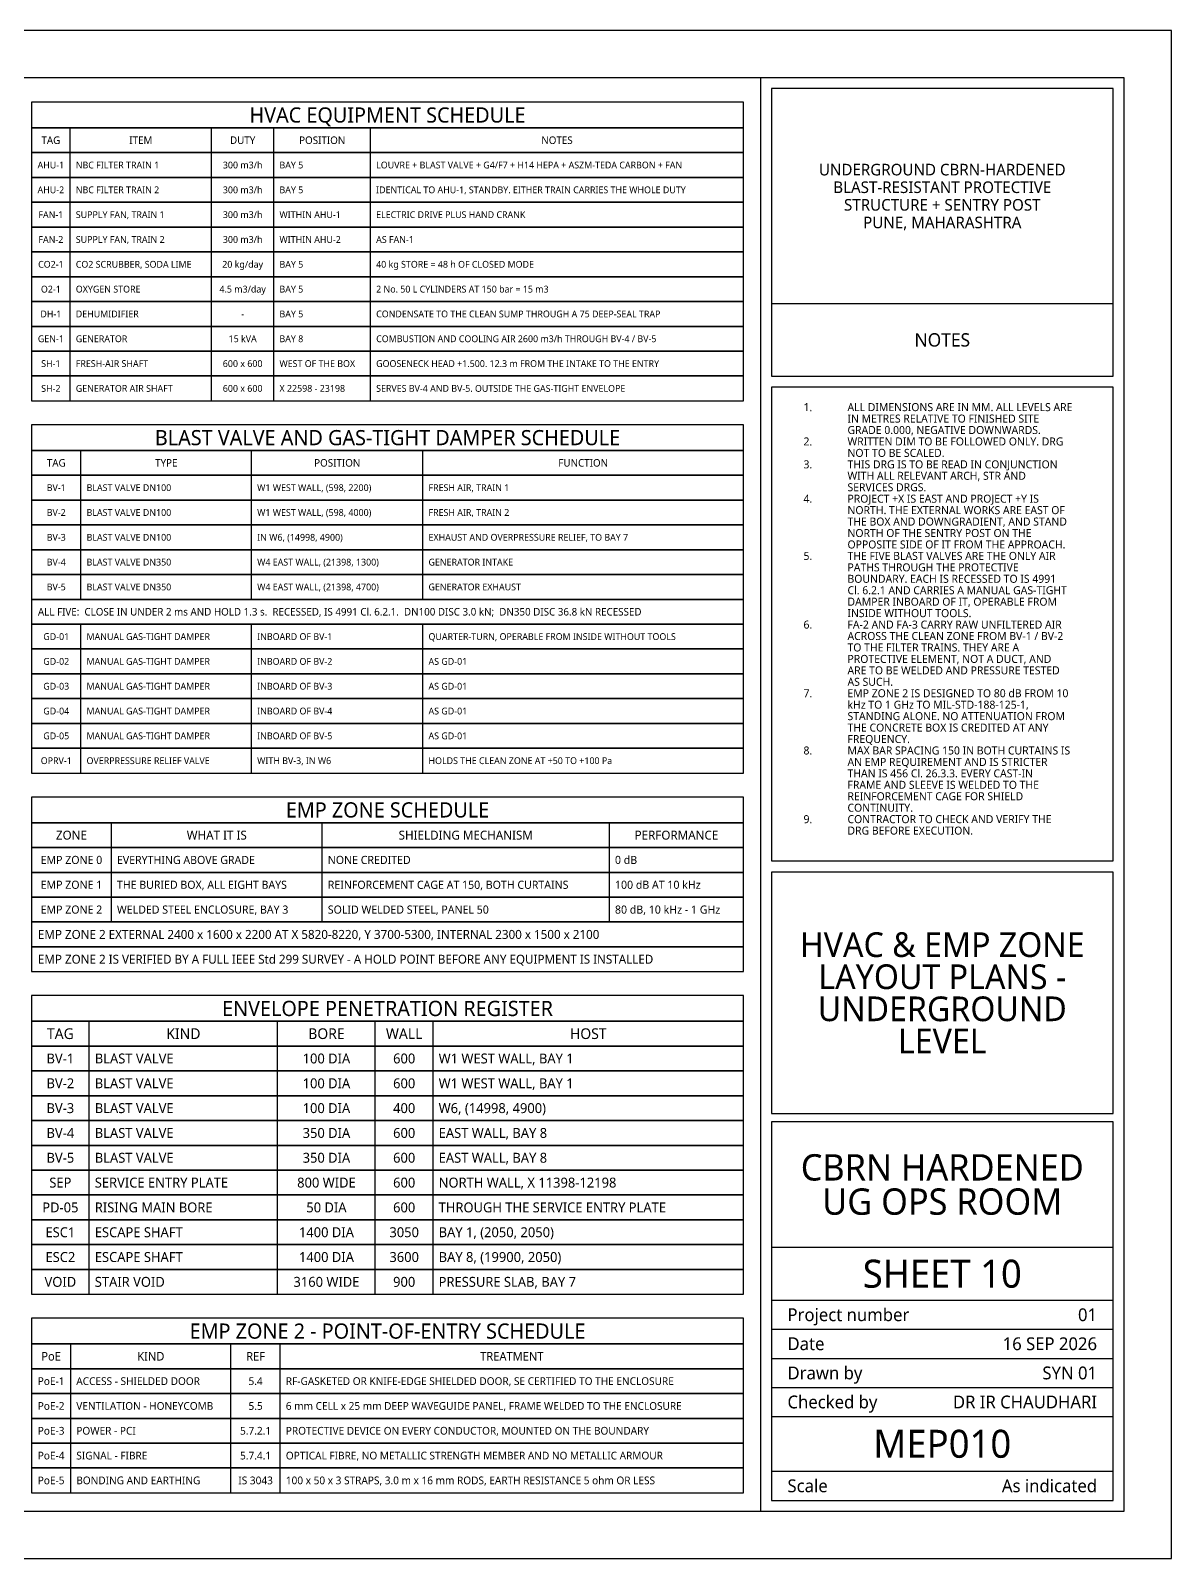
# Model space of a CAD drawing. Header units: millimetres. Extents: x 27 to 567, y 19 to 401.
# Drawn here: x 281.8 to 567, y 19.1 to 400.9 of the extents above; entities that cross this region are included whole.
import ezdxf
from ezdxf.enums import TextEntityAlignment as Align

# ---------------------------------------------------------------- set-up
doc = ezdxf.new("R2010")
doc.units = ezdxf.units.MM
for name, color, linetype in [('S-NOTE', 7, 'Continuous'), ('S-TABLE', 7, 'Continuous'), ('S-TITLE', 7, 'Continuous')]:
    doc.layers.add(name, color=color, linetype=linetype)
doc.styles.add('OpenSans', font='OpenSans-Regular.ttf')

msp = doc.modelspace()

# ---------------------------------------------------------------- linework, layer by layer
at = {"layer": 'S-TABLE'}
for p, q in [((291.661, 370.398), (291.661, 376.6)), ((326.977, 370.398), (326.977, 376.6)), ((342.587, 370.398), (342.587, 376.6)), ((366.757, 370.398), (366.757, 376.6)), ((291.661, 364.196), (291.661, 370.398)), ((326.977, 364.196), (326.977, 370.398)), ((342.587, 364.196), (342.587, 370.398)), ((366.757, 364.196), (366.757, 370.398)), ((291.661, 357.994), (291.661, 364.196)), ((326.977, 357.994), (326.977, 364.196)), ((342.587, 357.994), (342.587, 364.196)), ((366.757, 357.994), (366.757, 364.196)), ((291.661, 351.791), (291.661, 357.994)), ((326.977, 351.791), (326.977, 357.994)), ((342.587, 351.791), (342.587, 357.994)), ((366.757, 351.791), (366.757, 357.994)), ((291.661, 345.589), (291.661, 351.791)), ((326.977, 345.589), (326.977, 351.791)), ((342.587, 345.589), (342.587, 351.791)), ((366.757, 345.589), (366.757, 351.791)), ((291.661, 339.387), (291.661, 345.589)), ((326.977, 339.387), (326.977, 345.589)), ((342.587, 339.387), (342.587, 345.589)), ((366.757, 339.387), (366.757, 345.589)), ((291.661, 333.185), (291.661, 339.387)), ((326.977, 333.185), (326.977, 339.387)), ((342.587, 333.185), (342.587, 339.387)), ((366.757, 333.185), (366.757, 339.387)), ((291.661, 326.983), (291.661, 333.185)), ((326.977, 326.983), (326.977, 333.185)), ((342.587, 326.983), (342.587, 333.185)), ((366.757, 326.983), (366.757, 333.185)), ((291.661, 320.781), (291.661, 326.983)), ((326.977, 320.781), (326.977, 326.983)), ((342.587, 320.781), (342.587, 326.983)), ((366.757, 320.781), (366.757, 326.983)), ((291.661, 314.579), (291.661, 320.781)), ((326.977, 314.579), (326.977, 320.781)), ((342.587, 314.579), (342.587, 320.781)), ((366.757, 314.579), (366.757, 320.781)), ((291.661, 308.377), (291.661, 314.579)), ((326.977, 308.377), (326.977, 314.579)), ((342.587, 308.377), (342.587, 314.579)), ((366.757, 308.377), (366.757, 314.579)), ((294.354, 289.774), (294.354, 295.977)), ((337.01, 289.774), (337.01, 295.977)), ((379.847, 289.774), (379.847, 295.977)), ((294.354, 283.572), (294.354, 289.774)), ((337.01, 283.572), (337.01, 289.774)), ((379.847, 283.572), (379.847, 289.774)), ((294.354, 277.37), (294.354, 283.572)), ((337.01, 277.37), (337.01, 283.572)), ((379.847, 277.37), (379.847, 283.572)), ((294.354, 271.168), (294.354, 277.37)), ((337.01, 271.168), (337.01, 277.37)), ((379.847, 271.168), (379.847, 277.37)), ((294.354, 264.966), (294.354, 271.168)), ((337.01, 264.966), (337.01, 271.168)), ((379.847, 264.966), (379.847, 271.168)), ((294.354, 258.764), (294.354, 264.966)), ((337.01, 258.764), (337.01, 264.966)), ((379.847, 258.764), (379.847, 264.966)), ((294.354, 246.36), (294.354, 252.562)), ((337.01, 246.36), (337.01, 252.562)), ((379.847, 246.36), (379.847, 252.562)), ((294.354, 240.157), (294.354, 246.36)), ((337.01, 240.157), (337.01, 246.36)), ((379.847, 240.157), (379.847, 246.36)), ((294.354, 233.955), (294.354, 240.157)), ((337.01, 233.955), (337.01, 240.157)), ((379.847, 233.955), (379.847, 240.157)), ((294.354, 227.753), (294.354, 233.955)), ((337.01, 227.753), (337.01, 233.955)), ((379.847, 227.753), (379.847, 233.955)), ((294.354, 221.551), (294.354, 227.753)), ((337.01, 221.551), (337.01, 227.753)), ((379.847, 221.551), (379.847, 227.753)), ((294.354, 215.349), (294.354, 221.551)), ((337.01, 215.349), (337.01, 221.551)), ((379.847, 215.349), (379.847, 221.551)), ((301.95, 196.747), (301.95, 202.949)), ((354.669, 196.747), (354.669, 202.949)), ((426.466, 196.747), (426.466, 202.949)), ((301.95, 190.545), (301.95, 196.747)), ((354.669, 190.545), (354.669, 196.747)), ((426.466, 190.545), (426.466, 196.747)), ((301.95, 184.343), (301.95, 190.545)), ((354.669, 184.343), (354.669, 190.545)), ((426.466, 184.343), (426.466, 190.545)), ((301.95, 178.14), (301.95, 184.343)), ((354.669, 178.14), (354.669, 184.343)), ((426.466, 178.14), (426.466, 184.343)), ((296.413, 147.134), (296.413, 153.336)), ((343.51, 147.134), (343.51, 153.336)), ((367.953, 147.134), (367.953, 153.336)), ((382.387, 147.134), (382.387, 153.336)), ((296.413, 140.932), (296.413, 147.134)), ((343.51, 140.932), (343.51, 147.134)), ((367.953, 140.932), (367.953, 147.134)), ((382.387, 140.932), (382.387, 147.134)), ((296.413, 134.73), (296.413, 140.932)), ((343.51, 134.73), (343.51, 140.932)), ((367.953, 134.73), (367.953, 140.932)), ((382.387, 134.73), (382.387, 140.932)), ((296.413, 128.528), (296.413, 134.73)), ((343.51, 128.528), (343.51, 134.73)), ((367.953, 128.528), (367.953, 134.73)), ((382.387, 128.528), (382.387, 134.73)), ((296.413, 122.326), (296.413, 128.528)), ((343.51, 122.326), (343.51, 128.528)), ((367.953, 122.326), (367.953, 128.528)), ((382.387, 122.326), (382.387, 128.528)), ((296.413, 116.123), (296.413, 122.326)), ((343.51, 116.123), (343.51, 122.326)), ((367.953, 116.123), (367.953, 122.326)), ((382.387, 116.123), (382.387, 122.326)), ((296.413, 109.921), (296.413, 116.123)), ((343.51, 109.921), (343.51, 116.123)), ((367.953, 109.921), (367.953, 116.123)), ((382.387, 109.921), (382.387, 116.123)), ((296.413, 103.719), (296.413, 109.921)), ((343.51, 103.719), (343.51, 109.921)), ((367.953, 103.719), (367.953, 109.921)), ((382.387, 103.719), (382.387, 109.921)), ((296.413, 97.517), (296.413, 103.719)), ((343.51, 97.517), (343.51, 103.719)), ((367.953, 97.517), (367.953, 103.719)), ((382.387, 97.517), (382.387, 103.719)), ((296.413, 91.315), (296.413, 97.517)), ((343.51, 91.315), (343.51, 97.517)), ((367.953, 91.315), (367.953, 97.517)), ((382.387, 91.315), (382.387, 97.517)), ((296.413, 85.113), (296.413, 91.315)), ((343.51, 85.113), (343.51, 91.315)), ((367.953, 85.113), (367.953, 91.315)), ((382.387, 85.113), (382.387, 91.315)), ((291.788, 66.511), (291.788, 72.713)), ((331.86, 66.511), (331.86, 72.713)), ((344.175, 66.511), (344.175, 72.713)), ((291.788, 60.309), (291.788, 66.511)), ((331.86, 60.309), (331.86, 66.511)), ((344.175, 60.309), (344.175, 66.511)), ((291.788, 54.106), (291.788, 60.309)), ((331.86, 54.106), (331.86, 60.309)), ((344.175, 54.106), (344.175, 60.309)), ((291.788, 47.904), (291.788, 54.106)), ((331.86, 47.904), (331.86, 54.106)), ((344.175, 47.904), (344.175, 54.106)), ((291.788, 41.702), (291.788, 47.904)), ((331.86, 41.702), (331.86, 47.904)), ((344.175, 41.702), (344.175, 47.904)), ((291.788, 35.5), (291.788, 41.702)), ((331.86, 35.5), (331.86, 41.702)), ((344.175, 35.5), (344.175, 41.702))]:
    msp.add_line(p, q, dxfattribs=at)
for points in [[(282, 376.6), (460, 376.6), (460, 383), (282, 383)], [(282, 370.398), (460, 370.398), (460, 376.6), (282, 376.6)], [(282, 364.196), (460, 364.196), (460, 370.398), (282, 370.398)], [(282, 357.994), (460, 357.994), (460, 364.196), (282, 364.196)], [(282, 351.791), (460, 351.791), (460, 357.994), (282, 357.994)], [(282, 345.589), (460, 345.589), (460, 351.791), (282, 351.791)], [(282, 339.387), (460, 339.387), (460, 345.589), (282, 345.589)], [(282, 333.185), (460, 333.185), (460, 339.387), (282, 339.387)], [(282, 326.983), (460, 326.983), (460, 333.185), (282, 333.185)], [(282, 320.781), (460, 320.781), (460, 326.983), (282, 326.983)], [(282, 314.579), (460, 314.579), (460, 320.781), (282, 320.781)], [(282, 308.377), (460, 308.377), (460, 314.579), (282, 314.579)], [(282, 295.977), (460, 295.977), (460, 302.377), (282, 302.377)], [(282, 289.774), (460, 289.774), (460, 295.977), (282, 295.977)], [(282, 283.572), (460, 283.572), (460, 289.774), (282, 289.774)], [(282, 277.37), (460, 277.37), (460, 283.572), (282, 283.572)], [(282, 271.168), (460, 271.168), (460, 277.37), (282, 277.37)], [(282, 264.966), (460, 264.966), (460, 271.168), (282, 271.168)], [(282, 258.764), (460, 258.764), (460, 264.966), (282, 264.966)], [(282, 252.562), (460, 252.562), (460, 258.764), (282, 258.764)], [(282, 246.36), (460, 246.36), (460, 252.562), (282, 252.562)], [(282, 240.157), (460, 240.157), (460, 246.36), (282, 246.36)], [(282, 233.955), (460, 233.955), (460, 240.157), (282, 240.157)], [(282, 227.753), (460, 227.753), (460, 233.955), (282, 233.955)], [(282, 221.551), (460, 221.551), (460, 227.753), (282, 227.753)], [(282, 215.349), (460, 215.349), (460, 221.551), (282, 221.551)], [(282, 202.949), (460, 202.949), (460, 209.349), (282, 209.349)], [(282, 196.747), (460, 196.747), (460, 202.949), (282, 202.949)], [(282, 190.545), (460, 190.545), (460, 196.747), (282, 196.747)], [(282, 184.343), (460, 184.343), (460, 190.545), (282, 190.545)], [(282, 178.14), (460, 178.14), (460, 184.343), (282, 184.343)], [(282, 171.938), (460, 171.938), (460, 178.14), (282, 178.14)], [(282, 165.736), (460, 165.736), (460, 171.938), (282, 171.938)], [(282, 153.336), (460, 153.336), (460, 159.736), (282, 159.736)], [(282, 147.134), (460, 147.134), (460, 153.336), (282, 153.336)], [(282, 140.932), (460, 140.932), (460, 147.134), (282, 147.134)], [(282, 134.73), (460, 134.73), (460, 140.932), (282, 140.932)], [(282, 128.528), (460, 128.528), (460, 134.73), (282, 134.73)], [(282, 122.326), (460, 122.326), (460, 128.528), (282, 128.528)], [(282, 116.123), (460, 116.123), (460, 122.326), (282, 122.326)], [(282, 109.921), (460, 109.921), (460, 116.123), (282, 116.123)], [(282, 103.719), (460, 103.719), (460, 109.921), (282, 109.921)], [(282, 97.517), (460, 97.517), (460, 103.719), (282, 103.719)], [(282, 91.315), (460, 91.315), (460, 97.517), (282, 97.517)], [(282, 85.113), (460, 85.113), (460, 91.315), (282, 91.315)], [(282, 72.713), (460, 72.713), (460, 79.113), (282, 79.113)], [(282, 66.511), (460, 66.511), (460, 72.713), (282, 72.713)], [(282, 60.309), (460, 60.309), (460, 66.511), (282, 66.511)], [(282, 54.106), (460, 54.106), (460, 60.309), (282, 60.309)], [(282, 47.904), (460, 47.904), (460, 54.106), (282, 54.106)], [(282, 41.702), (460, 41.702), (460, 47.904), (282, 47.904)], [(282, 35.5), (460, 35.5), (460, 41.702), (282, 41.702)]]:
    msp.add_lwpolyline(points, close=True, dxfattribs=at)
at = {"layer": 'S-TITLE'}
for p, q in [((464.3, 30.9), (464.3, 389.1)), ((467, 332.7), (552.4, 332.7)), ((467, 96.9), (552.4, 96.9)), ((467, 83.6), (552.4, 83.6)), ((467, 76.4), (552.4, 76.4)), ((467, 69.1), (552.4, 69.1)), ((467, 61.8), (552.4, 61.8)), ((467, 54.6), (552.4, 54.6)), ((467, 40.9), (552.4, 40.9))]:
    msp.add_line(p, q, dxfattribs=at)
for points in [[(27, 19.1), (567, 19.1), (567, 400.9), (27, 400.9)], [(38.8, 30.9), (555.2, 30.9), (555.2, 389.1), (38.8, 389.1)], [(467, 314.5), (552.4, 314.5), (552.4, 386.4), (467, 386.4)], [(467, 193.4), (552.4, 193.4), (552.4, 311.8), (467, 311.8)], [(467, 130.3), (552.4, 130.3), (552.4, 190.6), (467, 190.6)], [(467, 33.6), (552.4, 33.6), (552.4, 128.2), (467, 128.2)]]:
    msp.add_lwpolyline(points, close=True, dxfattribs=at)

# ---------------------------------------------------------------- texts
at = {"layer": 'S-NOTE', "style": 'OpenSans'}
for s, p in [('1.', (475, 305.8)), ('ALL DIMENSIONS ARE IN MM. ALL LEVELS ARE', (486, 305.8)), ('IN METRES RELATIVE TO FINISHED SITE', (486, 302.94)), ('GRADE 0.000, NEGATIVE DOWNWARDS.', (486, 300.08)), ('2.', (475, 297.22)), ('WRITTEN DIM TO BE FOLLOWED ONLY. DRG', (486, 297.22)), ('NOT TO BE SCALED.', (486, 294.36)), ('3.', (475, 291.5)), ('THIS DRG IS TO BE READ IN CONJUNCTION', (486, 291.5)), ('WITH ALL RELEVANT ARCH, STR AND', (486, 288.64)), ('SERVICES DRGS.', (486, 285.78)), ('4.', (475, 282.92)), ('PROJECT +X IS EAST AND PROJECT +Y IS', (486, 282.92)), ('THE BOX AND DOWNGRADIENT, AND STAND', (486, 277.2)), ('NORTH. THE EXTERNAL WORKS ARE EAST OF', (486, 280.06)), ('NORTH OF THE SENTRY POST ON THE', (486, 274.34)), ('OPPOSITE SIDE OF IT FROM THE APPROACH.', (486, 271.48)), ('5.', (475, 268.62)), ('THE FIVE BLAST VALVES ARE THE ONLY AIR', (486, 268.62)), ('PATHS THROUGH THE PROTECTIVE', (486, 265.76)), ('BOUNDARY. EACH IS RECESSED TO IS 4991', (486, 262.9)), ('Cl. 6.2.1 AND CARRIES A MANUAL GAS-TIGHT', (486, 260.04)), ('INSIDE WITHOUT TOOLS.', (486, 254.32)), ('DAMPER INBOARD OF IT, OPERABLE FROM', (486, 257.18)), ('6.', (475, 251.46)), ('FA-2 AND FA-3 CARRY RAW UNFILTERED AIR', (486, 251.46)), ('ACROSS THE CLEAN ZONE FROM BV-1 / BV-2', (486, 248.6)), ('TO THE FILTER TRAINS. THEY ARE A', (486, 245.74)), ('PROTECTIVE ELEMENT, NOT A DUCT, AND', (486, 242.88)), ('ARE TO BE WELDED AND PRESSURE TESTED', (486, 240.02)), ('AS SUCH.', (486, 237.16)), ('7.', (475, 234.3)), ('kHz TO 1 GHz TO MIL-STD-188-125-1,', (486, 231.44)), ('EMP ZONE 2 IS DESIGNED TO 80 dB FROM 10', (486, 234.3)), ('STANDING ALONE. NO ATTENUATION FROM', (486, 228.58)), ('THE CONCRETE BOX IS CREDITED AT ANY', (486, 225.72)), ('8.', (475, 220)), ('FREQUENCY.', (486, 222.86)), ('MAX BAR SPACING 150 IN BOTH CURTAINS IS', (486, 220)), ('AN EMP REQUIREMENT AND IS STRICTER', (486, 217.14)), ('THAN IS 456 Cl. 26.3.3. EVERY CAST-IN', (486, 214.28)), ('FRAME AND SLEEVE IS WELDED TO THE', (486, 211.42)), ('REINFORCEMENT CAGE FOR SHIELD', (486, 208.56)), ('CONTINUITY.', (486, 205.7)), ('9.', (475, 202.84)), ('CONTRACTOR TO CHECK AND VERIFY THE', (486, 202.84)), ('DRG BEFORE EXECUTION.', (486, 199.98))]:
    msp.add_text(s, height=2, dxfattribs=at).set_placement(p)
at = {"layer": 'S-TABLE', "style": 'OpenSans'}
for s, height, p in [('HVAC EQUIPMENT SCHEDULE', 3.8, (371, 379.8)), ('TAG', 1.88, (286.831, 373.499)), ('ITEM', 1.88, (309.319, 373.499)), ('DUTY', 1.88, (334.782, 373.499)), ('POSITION', 1.88, (354.672, 373.499)), ('NOTES', 1.88, (413.379, 373.499)), ('AHU-1', 1.7, (286.831, 367.297)), ('300 m3/h', 1.7, (334.782, 367.297)), ('AHU-2', 1.7, (286.831, 361.095)), ('300 m3/h', 1.7, (334.782, 361.095)), ('FAN-1', 1.7, (286.831, 354.893)), ('300 m3/h', 1.7, (334.782, 354.893)), ('FAN-2', 1.7, (286.831, 348.69)), ('300 m3/h', 1.7, (334.782, 348.69)), ('CO2-1', 1.7, (286.831, 342.488)), ('20 kg/day', 1.7, (334.782, 342.488)), ('O2-1', 1.7, (286.831, 336.286)), ('4.5 m3/day', 1.7, (334.782, 336.286)), ('DH-1', 1.7, (286.831, 330.084)), ('-', 1.7, (334.782, 330.084)), ('GEN-1', 1.7, (286.831, 323.882)), ('15 kVA', 1.7, (334.782, 323.882)), ('SH-1', 1.7, (286.831, 317.68)), ('600 x 600', 1.7, (334.782, 317.68)), ('SH-2', 1.7, (286.831, 311.478)), ('600 x 600', 1.7, (334.782, 311.478)), ('BLAST VALVE AND GAS-TIGHT DAMPER SCHEDULE', 3.8, (371, 299.177)), ('TAG', 1.88, (288.177, 292.876)), ('TYPE', 1.88, (315.682, 292.876)), ('POSITION', 1.88, (358.429, 292.876)), ('FUNCTION', 1.88, (419.924, 292.876)), ('BV-1', 1.7, (288.177, 286.673)), ('BV-2', 1.7, (288.177, 280.471)), ('BV-3', 1.7, (288.177, 274.269)), ('BV-4', 1.7, (288.177, 268.067)), ('BV-5', 1.7, (288.177, 261.865)), ('GD-01', 1.7, (288.177, 249.461)), ('GD-02', 1.7, (288.177, 243.259)), ('GD-03', 1.7, (288.177, 237.056)), ('GD-04', 1.7, (288.177, 230.854)), ('GD-05', 1.7, (288.177, 224.652)), ('OPRV-1', 1.7, (288.177, 218.45)), ('EMP ZONE SCHEDULE', 3.8, (371, 206.149)), ('ZONE', 2.23, (291.975, 199.848)), ('WHAT IT IS', 2.23, (328.31, 199.848)), ('SHIELDING MECHANISM', 2.23, (390.568, 199.848)), ('PERFORMANCE', 2.23, (443.233, 199.848)), ('EMP ZONE 0', 2.03, (291.975, 193.646)), ('EMP ZONE 1', 2.03, (291.975, 187.444)), ('EMP ZONE 2', 2.03, (291.975, 181.241)), ('ENVELOPE PENETRATION REGISTER', 3.8, (371, 156.536)), ('TAG', 2.6809, (289.207, 150.235)), ('KIND', 2.6809, (319.961, 150.235)), ('BORE', 2.6809, (355.731, 150.235)), ('WALL', 2.6809, (375.17, 150.235)), ('HOST', 2.6809, (421.194, 150.235)), ('BV-1', 2.4809, (289.207, 144.033)), ('100 DIA', 2.4809, (355.731, 144.033)), ('600', 2.4809, (375.17, 144.033)), ('BV-2', 2.4809, (289.207, 137.831)), ('100 DIA', 2.4809, (355.731, 137.831)), ('600', 2.4809, (375.17, 137.831)), ('BV-3', 2.4809, (289.207, 131.629)), ('100 DIA', 2.4809, (355.731, 131.629)), ('400', 2.4809, (375.17, 131.629)), ('BV-4', 2.4809, (289.207, 125.427)), ('350 DIA', 2.4809, (355.731, 125.427)), ('600', 2.4809, (375.17, 125.427)), ('BV-5', 2.4809, (289.207, 119.224)), ('350 DIA', 2.4809, (355.731, 119.224)), ('600', 2.4809, (375.17, 119.224)), ('SEP', 2.4809, (289.207, 113.022)), ('800 WIDE', 2.4809, (355.731, 113.022)), ('600', 2.4809, (375.17, 113.022)), ('PD-05', 2.4809, (289.207, 106.82)), ('50 DIA', 2.4809, (355.731, 106.82)), ('600', 2.4809, (375.17, 106.82)), ('ESC1', 2.4809, (289.207, 100.618)), ('1400 DIA', 2.4809, (355.731, 100.618)), ('3050', 2.4809, (375.17, 100.618)), ('ESC2', 2.4809, (289.207, 94.416)), ('1400 DIA', 2.4809, (355.731, 94.416)), ('3600', 2.4809, (375.17, 94.416)), ('VOID', 2.4809, (289.207, 88.214)), ('3160 WIDE', 2.4809, (355.731, 88.214)), ('900', 2.4809, (375.17, 88.214)), ('EMP ZONE 2 - POINT-OF-ENTRY SCHEDULE', 3.8, (371, 75.913)), ('PoE', 2.13, (286.894, 69.612)), ('KIND', 2.13, (311.824, 69.612)), ('REF', 2.13, (338.018, 69.612)), ('TREATMENT', 2.13, (402.088, 69.612)), ('PoE-1', 1.93, (286.894, 63.41)), ('5.4', 1.93, (338.018, 63.41)), ('PoE-2', 1.93, (286.894, 57.207)), ('5.5', 1.93, (338.018, 57.207)), ('PoE-3', 1.93, (286.894, 51.005)), ('5.7.2.1', 1.93, (338.018, 51.005)), ('PoE-4', 1.93, (286.894, 44.803)), ('5.7.4.1', 1.93, (338.018, 44.803)), ('PoE-5', 1.93, (286.894, 38.601)), ('IS 3043', 1.93, (338.018, 38.601))]:
    msp.add_text(s, height=height, dxfattribs=at).set_placement(p, align=Align.MIDDLE_CENTER)
for s, height, p in [('NBC FILTER TRAIN 1', 1.7, (293.061, 367.297)), ('BAY 5', 1.7, (343.987, 367.297)), ('LOUVRE + BLAST VALVE + G4/F7 + H14 HEPA + ASZM-TEDA CARBON + FAN', 1.7, (368.157, 367.297)), ('NBC FILTER TRAIN 2', 1.7, (293.061, 361.095)), ('BAY 5', 1.7, (343.987, 361.095)), ('IDENTICAL TO AHU-1, STANDBY. EITHER TRAIN CARRIES THE WHOLE DUTY', 1.7, (368.157, 361.095)), ('SUPPLY FAN, TRAIN 1', 1.7, (293.061, 354.893)), ('WITHIN AHU-1', 1.7, (343.987, 354.893)), ('ELECTRIC DRIVE PLUS HAND CRANK', 1.7, (368.157, 354.893)), ('SUPPLY FAN, TRAIN 2', 1.7, (293.061, 348.69)), ('WITHIN AHU-2', 1.7, (343.987, 348.69)), ('AS FAN-1', 1.7, (368.157, 348.69)), ('CO2 SCRUBBER, SODA LIME', 1.7, (293.061, 342.488)), ('BAY 5', 1.7, (343.987, 342.488)), ('40 kg STORE = 48 h OF CLOSED MODE', 1.7, (368.157, 342.488)), ('OXYGEN STORE', 1.7, (293.061, 336.286)), ('BAY 5', 1.7, (343.987, 336.286)), ('2 No. 50 L CYLINDERS AT 150 bar = 15 m3', 1.7, (368.157, 336.286)), ('DEHUMIDIFIER', 1.7, (293.061, 330.084)), ('BAY 5', 1.7, (343.987, 330.084)), ('CONDENSATE TO THE CLEAN SUMP THROUGH A 75 DEEP-SEAL TRAP', 1.7, (368.157, 330.084)), ('GENERATOR', 1.7, (293.061, 323.882)), ('BAY 8', 1.7, (343.987, 323.882)), ('COMBUSTION AND COOLING AIR 2600 m3/h THROUGH BV-4 / BV-5', 1.7, (368.157, 323.882)), ('FRESH-AIR SHAFT', 1.7, (293.061, 317.68)), ('WEST OF THE BOX', 1.7, (343.987, 317.68)), ('GOOSENECK HEAD +1.500. 12.3 m FROM THE INTAKE TO THE ENTRY', 1.7, (368.157, 317.68)), ('GENERATOR AIR SHAFT', 1.7, (293.061, 311.478)), ('X 22598 - 23198', 1.7, (343.987, 311.478)), ('SERVES BV-4 AND BV-5. OUTSIDE THE GAS-TIGHT ENVELOPE', 1.7, (368.157, 311.478)), ('BLAST VALVE DN100', 1.7, (295.754, 286.673)), ('W1 WEST WALL, (598, 2200)', 1.7, (338.41, 286.673)), ('FRESH AIR, TRAIN 1', 1.7, (381.247, 286.673)), ('BLAST VALVE DN100', 1.7, (295.754, 280.471)), ('W1 WEST WALL, (598, 4000)', 1.7, (338.41, 280.471)), ('FRESH AIR, TRAIN 2', 1.7, (381.247, 280.471)), ('BLAST VALVE DN100', 1.7, (295.754, 274.269)), ('IN W6, (14998, 4900)', 1.7, (338.41, 274.269)), ('EXHAUST AND OVERPRESSURE RELIEF, TO BAY 7', 1.7, (381.247, 274.269)), ('BLAST VALVE DN350', 1.7, (295.754, 268.067)), ('W4 EAST WALL, (21398, 1300)', 1.7, (338.41, 268.067)), ('GENERATOR INTAKE', 1.7, (381.247, 268.067)), ('BLAST VALVE DN350', 1.7, (295.754, 261.865)), ('W4 EAST WALL, (21398, 4700)', 1.7, (338.41, 261.865)), ('GENERATOR EXHAUST', 1.7, (381.247, 261.865)), ('ALL FIVE:  CLOSE IN UNDER 2 ms AND HOLD 1.3 s.  RECESSED, IS 4991 Cl. 6.2.1.  DN100 DISC 3.0 kN;  DN350 DISC 36.8 kN RECESSED', 1.88, (283.6, 255.663)), ('MANUAL GAS-TIGHT DAMPER', 1.7, (295.754, 249.461)), ('INBOARD OF BV-1', 1.7, (338.41, 249.461)), ('QUARTER-TURN, OPERABLE FROM INSIDE WITHOUT TOOLS', 1.7, (381.247, 249.461)), ('MANUAL GAS-TIGHT DAMPER', 1.7, (295.754, 243.259)), ('INBOARD OF BV-2', 1.7, (338.41, 243.259)), ('AS GD-01', 1.7, (381.247, 243.259)), ('MANUAL GAS-TIGHT DAMPER', 1.7, (295.754, 237.056)), ('INBOARD OF BV-3', 1.7, (338.41, 237.056)), ('AS GD-01', 1.7, (381.247, 237.056)), ('MANUAL GAS-TIGHT DAMPER', 1.7, (295.754, 230.854)), ('INBOARD OF BV-4', 1.7, (338.41, 230.854)), ('AS GD-01', 1.7, (381.247, 230.854)), ('MANUAL GAS-TIGHT DAMPER', 1.7, (295.754, 224.652)), ('INBOARD OF BV-5', 1.7, (338.41, 224.652)), ('AS GD-01', 1.7, (381.247, 224.652)), ('OVERPRESSURE RELIEF VALVE', 1.7, (295.754, 218.45)), ('WITH BV-3, IN W6', 1.7, (338.41, 218.45)), ('HOLDS THE CLEAN ZONE AT +50 TO +100 Pa', 1.7, (381.247, 218.45)), ('0 dB', 2.03, (427.866, 193.646)), ('EVERYTHING ABOVE GRADE', 2.03, (303.35, 193.646)), ('NONE CREDITED', 2.03, (356.069, 193.646)), ('THE BURIED BOX, ALL EIGHT BAYS', 2.03, (303.35, 187.444)), ('REINFORCEMENT CAGE AT 150, BOTH CURTAINS', 2.03, (356.069, 187.444)), ('100 dB AT 10 kHz', 2.03, (427.866, 187.444)), ('WELDED STEEL ENCLOSURE, BAY 3', 2.03, (303.35, 181.241)), ('SOLID WELDED STEEL, PANEL 50', 2.03, (356.069, 181.241)), ('80 dB, 10 kHz - 1 GHz', 2.03, (427.866, 181.241)), ('EMP ZONE 2 EXTERNAL 2400 x 1600 x 2200 AT X 5820-8220, Y 3700-5300, INTERNAL 2300 x 1500 x 2100', 2.23, (283.6, 175.039)), ('EMP ZONE 2 IS VERIFIED BY A FULL IEEE Std 299 SURVEY - A HOLD POINT BEFORE ANY EQUIPMENT IS INSTALLED', 2.23, (283.6, 168.837)), ('BLAST VALVE', 2.48085, (297.813, 144.033)), ('W1 WEST WALL, BAY 1', 2.48085, (383.787, 144.033)), ('BLAST VALVE', 2.48085, (297.813, 137.831)), ('W1 WEST WALL, BAY 1', 2.48085, (383.787, 137.831)), ('BLAST VALVE', 2.48085, (297.813, 131.629)), ('W6, (14998, 4900)', 2.48085, (383.787, 131.629)), ('BLAST VALVE', 2.48085, (297.813, 125.427)), ('EAST WALL, BAY 8', 2.48085, (383.787, 125.427)), ('BLAST VALVE', 2.48085, (297.813, 119.224)), ('EAST WALL, BAY 8', 2.48085, (383.787, 119.224)), ('SERVICE ENTRY PLATE', 2.48085, (297.813, 113.022)), ('NORTH WALL, X 11398-12198', 2.48085, (383.787, 113.022)), ('RISING MAIN BORE', 2.48085, (297.813, 106.82)), ('THROUGH THE SERVICE ENTRY PLATE', 2.48085, (383.787, 106.82)), ('ESCAPE SHAFT', 2.48085, (297.813, 100.618)), ('BAY 1, (2050, 2050)', 2.48085, (383.787, 100.618)), ('ESCAPE SHAFT', 2.48085, (297.813, 94.416)), ('BAY 8, (19900, 2050)', 2.48085, (383.787, 94.416)), ('STAIR VOID', 2.4809, (297.813, 88.214)), ('PRESSURE SLAB, BAY 7', 2.48085, (383.787, 88.214)), ('ACCESS - SHIELDED DOOR', 1.93, (293.188, 63.41)), ('RF-GASKETED OR KNIFE-EDGE SHIELDED DOOR, SE CERTIFIED TO THE ENCLOSURE', 1.93, (345.575, 63.41)), ('VENTILATION - HONEYCOMB', 1.93, (293.188, 57.207)), ('6 mm CELL x 25 mm DEEP WAVEGUIDE PANEL, FRAME WELDED TO THE ENCLOSURE', 1.93, (345.575, 57.207)), ('POWER - PCI', 1.93, (293.188, 51.005)), ('PROTECTIVE DEVICE ON EVERY CONDUCTOR, MOUNTED ON THE BOUNDARY', 1.93, (345.575, 51.005)), ('SIGNAL - FIBRE', 1.93, (293.188, 44.803)), ('OPTICAL FIBRE, NO METALLIC STRENGTH MEMBER AND NO METALLIC ARMOUR', 1.93, (345.575, 44.803)), ('BONDING AND EARTHING', 1.93, (293.188, 38.601)), ('100 x 50 x 3 STRAPS, 3.0 m x 16 mm RODS, EARTH RESISTANCE 5 ohm OR LESS', 1.93, (345.575, 38.601))]:
    msp.add_text(s, height=height, dxfattribs=at).set_placement(p, align=Align.MIDDLE_LEFT)
at = {"layer": 'S-TITLE', "style": 'OpenSans'}
for s, height, p in [('UNDERGROUND CBRN-HARDENED', 2.9, (509.7, 366.15)), ('BLAST-RESISTANT PROTECTIVE', 2.9, (509.7, 361.75)), ('STRUCTURE + SENTRY POST', 2.9, (509.7, 357.35)), ('PUNE, MAHARASHTRA', 2.9, (509.7, 352.95)), ('NOTES', 3.335, (509.7, 323.6)), ('HVAC & EMP ZONE', 6.16872, (509.7, 172.479)), ('LAYOUT PLANS -', 6.16872, (509.7, 164.46)), ('UNDERGROUND', 6.16872, (509.7, 156.44)), ('LEVEL', 6.1687, (509.7, 148.421)), ('CBRN HARDENED', 6.58, (509.7, 116.827)), ('UG OPS ROOM', 6.58, (509.7, 108.273)), ('SHEET 10', 7, (509.7, 90.25)), ('MEP010', 7, (509.7, 47.75))]:
    msp.add_text(s, height=height, dxfattribs=at).set_placement(p, align=Align.MIDDLE_CENTER)
for s, p in [('Project number', (471, 80)), ('Date', (471, 72.75)), ('Drawn by', (471, 65.45)), ('Checked by', (471, 58.2)), ('Scale', (471, 37.25))]:
    msp.add_text(s, height=3.2, dxfattribs=at).set_placement(p, align=Align.MIDDLE_LEFT)
for s, p in [('01', (548.4, 80)), ('16 SEP 2026', (548.4, 72.75)), ('SYN 01', (548.4, 65.45)), ('DR IR CHAUDHARI', (548.4, 58.2)), ('As indicated', (548.4, 37.25))]:
    msp.add_text(s, height=3.2, dxfattribs=at).set_placement(p, align=Align.MIDDLE_RIGHT)

doc.saveas('drawing.dxf')
